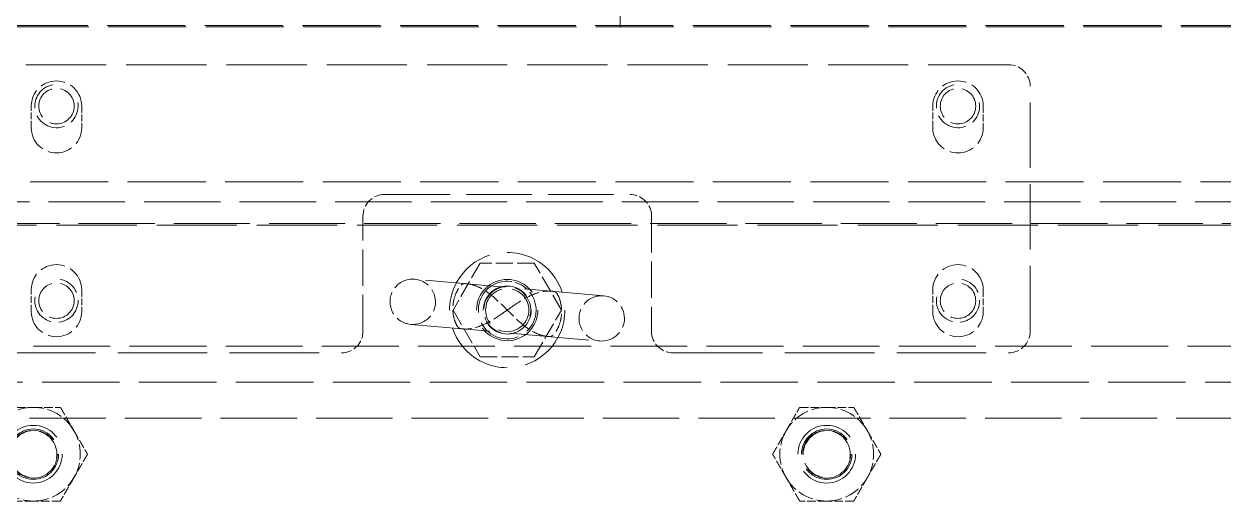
# Model space of a CAD drawing. Header units: millimetres. Extents: x 0 to 5945, y 0 to 4205.
# Drawn here: x 1590.1 to 1756.5, y 2804 to 2870.2 of the extents above; entities that cross this region are included whole.
import ezdxf

# ---------------------------------------------------------------- set-up
doc = ezdxf.new("R2010")
doc.units = ezdxf.units.MM
doc.header["$LTSCALE"] = 5
doc.linetypes.add('DASHED', pattern=[0.2067, 0.1654, -0.0413])
doc.layers.add('가려진 것(ISO)', color=2, linetype='DASHED', lineweight=18)

msp = doc.modelspace()

# ---------------------------------------------------------------- linework, layer by layer
at = {"layer": '가려진 것(ISO)', "ltscale": 13.175996}
msp.add_line((1672.726, 2869.757), (1672.726, 3182.957), dxfattribs=at)
at = {"layer": '가려진 것(ISO)', "ltscale": 13.094662}
msp.add_line((1506.876, 2869.957), (2115.876, 2869.957), dxfattribs=at)
at = {"layer": '가려진 것(ISO)', "ltscale": 13.086061}
for p, q in [((1507.076, 2869.757), (2115.676, 2869.757)), ((2115.676, 2848.257), (1507.076, 2848.257))]:
    msp.add_line(p, q, dxfattribs=at)
at = {"layer": '가려진 것(ISO)', "ltscale": 13.449444}
msp.add_line((1726.576, 2864.507), (1587.576, 2864.507), dxfattribs=at)
at = {"layer": '가려진 것(ISO)', "ltscale": 10.965973}
for p, q in [((1729.576, 2827.507), (1729.576, 2861.507)), ((1640.076, 2846.507), (1674.076, 2846.507))]:
    msp.add_line(p, q, dxfattribs=at)
at = {"layer": '가려진 것(ISO)', "ltscale": 1.142718}
for p, q in [((1591.076, 2855.757), (1591.076, 2858.757)), ((1598.076, 2858.757), (1598.076, 2855.757)), ((1716.076, 2855.757), (1716.076, 2858.757)), ((1723.076, 2858.757), (1723.076, 2855.757)), ((1591.076, 2830.257), (1591.076, 2833.257)), ((1598.076, 2833.257), (1598.076, 2830.257)), ((1716.076, 2830.257), (1716.076, 2833.257)), ((1723.076, 2833.257), (1723.076, 2830.257))]:
    msp.add_line(p, q, dxfattribs=at)
at = {"layer": '가려진 것(ISO)', "ltscale": 12.820513}
for p, q in [((1789.576, 2845.457), (1524.576, 2845.457)), ((1524.576, 2815.457), (1789.576, 2815.457))]:
    msp.add_line(p, q, dxfattribs=at)
at = {"layer": '가려진 것(ISO)', "ltscale": 6.094929}
for p, q in [((1637.076, 2827.507), (1637.076, 2843.507)), ((1677.076, 2843.507), (1677.076, 2827.507))]:
    msp.add_line(p, q, dxfattribs=at)
at = {"layer": '가려진 것(ISO)', "ltscale": 12.782319}
msp.add_line((1531.576, 2842.457), (1782.576, 2842.457), dxfattribs=at)
at = {"layer": '가려진 것(ISO)', "ltscale": 13.432368}
msp.add_line((1539.076, 2842.257), (1775.076, 2842.257), dxfattribs=at)
at = {"layer": '가려진 것(ISO)', "ltscale": 2.859061}
for p, q in [((1653.324, 2836.957), (1649.571, 2830.457)), ((1660.829, 2836.957), (1653.324, 2836.957)), ((1664.582, 2830.457), (1660.829, 2836.957)), ((1649.571, 2830.457), (1653.324, 2823.957)), ((1660.829, 2823.957), (1664.582, 2830.457)), ((1653.324, 2823.957), (1660.829, 2823.957))]:
    msp.add_line(p, q, dxfattribs=at)
at = {"layer": '가려진 것(ISO)', "ltscale": 13.324285}
for p, q in [((1670.452, 2832.443), (1644.253, 2834.747)), ((1643.701, 2828.472), (1669.9, 2826.167))]:
    msp.add_line(p, q, dxfattribs=at)
at = {"layer": '가려진 것(ISO)', "ltscale": 12.901145}
msp.add_line((1551.376, 2825.457), (2071.376, 2825.457), dxfattribs=at)
at = {"layer": '가려진 것(ISO)', "ltscale": 14.997581}
for p, q in [((1587.576, 2824.507), (1634.076, 2824.507)), ((1680.076, 2824.507), (1726.576, 2824.507))]:
    msp.add_line(p, q, dxfattribs=at)
at = {"layer": '가려진 것(ISO)', "ltscale": 13.001935}
msp.add_line((1764.576, 2820.457), (1549.576, 2820.457), dxfattribs=at)
at = {"layer": '가려진 것(ISO)', "ltscale": 5.88435}
for centre, radius in [((1594.576, 2858.757), 2.458), ((1719.576, 2858.757), 2.458), ((1594.576, 2831.757), 2.459), ((1719.576, 2831.757), 2.459)]:
    msp.add_circle(centre, radius, dxfattribs=at)
at = {"layer": '가려진 것(ISO)', "ltscale": 12.159042}
for centre, radius in [((1657.076, 2830.457), 8), ((1591.376, 2810.457), 4), ((1701.376, 2810.457), 4)]:
    msp.add_circle(centre, radius, dxfattribs=at)
at = {"layer": '가려진 것(ISO)', "ltscale": 12.918983}
msp.add_circle((1657.076, 2830.457), 4.25, dxfattribs=at)
at = {"layer": '가려진 것(ISO)', "ltscale": 10.102645}
for centre in [(1657.076, 2830.457), (1591.376, 2810.457), (1701.376, 2810.457)]:
    msp.add_circle(centre, 3.324, dxfattribs=at)
at = {"layer": '가려진 것(ISO)', "ltscale": 7.180437}
msp.add_circle((1657.076, 2830.457), 3, dxfattribs=at)
at = {"layer": '가려진 것(ISO)', "ltscale": 12.159293}
for centre in [(1591.376, 2810.457), (1701.376, 2810.457)]:
    msp.add_circle(centre, 4, dxfattribs=at)
at = {"layer": '가려진 것(ISO)', "ltscale": 10.639162}
for centre in [(1591.376, 2810.457), (1701.376, 2810.457)]:
    msp.add_circle(centre, 3.5, dxfattribs=at)
at = {"layer": '가려진 것(ISO)', "ltscale": 1.795034}
for centre, start, end in [((1726.576, 2861.507), 0, 90), ((1640.076, 2843.507), 90, 180), ((1674.076, 2843.507), 0, 90), ((1634.076, 2827.507), 270, 0), ((1680.076, 2827.507), 180, 270), ((1726.576, 2827.507), 270, 0)]:
    msp.add_arc(centre, 3, start, end, dxfattribs=at)
at = {"layer": '가려진 것(ISO)', "ltscale": 4.188547}
for centre, start, end in [((1594.576, 2858.757), 0, 180), ((1719.576, 2858.757), 0, 180), ((1594.576, 2855.757), 180, 0), ((1719.576, 2855.757), 180, 0), ((1594.576, 2833.257), 0, 180), ((1719.576, 2833.257), 0, 180), ((1594.576, 2830.257), 180, 0), ((1719.576, 2830.257), 180, 0)]:
    msp.add_arc(centre, 3.5, start, end, dxfattribs=at)
at = {"layer": '가려진 것(ISO)', "ltscale": 5.385303}
for centre, start, end in [((1594.576, 2858.757), 100, 10), ((1719.576, 2858.757), 100, 10), ((1594.576, 2831.757), 170, 80), ((1719.576, 2831.757), 170, 80)]:
    msp.add_arc(centre, 3, start, end, dxfattribs=at)
at = {"layer": '가려진 것(ISO)', "ltscale": 3.769682}
for centre, start, end in [((1643.977, 2831.609), 84.97248, 264.97248), ((1643.977, 2831.609), 264.97248, 84.97248), ((1670.176, 2829.305), 84.97248, 264.97248), ((1670.176, 2829.305), 264.97248, 84.97248)]:
    msp.add_arc(centre, 3.15, start, end, dxfattribs=at)
at = {"layer": '가려진 것(ISO)', "ltscale": 7.180437}
msp.add_arc((1657.076, 2830.457), 4, 100, 10, dxfattribs=at)
at = {"layer": '가려진 것(ISO)', "ltscale": 5.844857}
for centre, start, end in [((1657.076, 2830.457), 344.97248, 254.97248), ((1591.376, 2810.457), 350, 260), ((1701.376, 2810.457), 350, 260)]:
    msp.add_arc(centre, 3.256, start, end, dxfattribs=at)
at = {"layer": '가려진 것(ISO)', "ltscale": 2.393412}
msp.add_arc((1657.076, 2830.457), 4, 10, 100, dxfattribs=at)
at = {"layer": '가려진 것(ISO)', "ltscale": 2.592872}
for centre, start, end in [((1591.376, 2810.457), 90, 150), ((1591.376, 2810.457), 30, 90), ((1701.376, 2810.457), 90, 150), ((1701.376, 2810.457), 30, 90), ((1591.376, 2810.457), 330, 30), ((1701.376, 2810.457), 150, 210), ((1701.376, 2810.457), 330, 30), ((1591.376, 2810.457), 210, 270), ((1591.376, 2810.457), 270, 330), ((1701.376, 2810.457), 210, 270), ((1701.376, 2810.457), 270, 330)]:
    msp.add_arc(centre, 6.5, start, end, dxfattribs=at)
at = {"layer": '가려진 것(ISO)', "ltscale": 3.064982}
for points in [[(1650.3, 2828.028), (1650.192, 2828.148), (1650.07, 2828.336), (1649.838, 2828.836), (1649.73, 2829.147), (1649.576, 2829.858), (1649.532, 2830.254), (1649.537, 2831.066), (1649.584, 2831.475), (1649.762, 2832.256), (1649.891, 2832.62), (1650.167, 2833.203), (1650.306, 2833.432), (1650.581, 2833.804), (1650.715, 2833.943), (1650.828, 2834.032)], [(1663.853, 2832.886), (1663.961, 2832.766), (1664.083, 2832.578), (1664.315, 2832.078), (1664.423, 2831.767), (1664.577, 2831.056), (1664.621, 2830.66), (1664.616, 2829.848), (1664.569, 2829.439), (1664.391, 2828.658), (1664.262, 2828.294), (1663.986, 2827.711), (1663.847, 2827.482), (1663.572, 2827.11), (1663.438, 2826.971), (1663.325, 2826.882)]]:
    msp.add_open_spline(points, degree=3, knots=[0, 0, 0, 0, 0.11524327, 0.11524327, 0.2347319, 0.2347319, 0.35783833, 0.35783833, 0.48024844, 0.48024844, 0.60293638, 0.60293638, 0.7050621, 0.7050621, 0.80764322, 0.80764322, 0.80764322, 0.80764322], dxfattribs=at)
at = {"layer": '가려진 것(ISO)', "ltscale": 0.369371}
for points, knots in [([(1650.828, 2834.032), (1650.871, 2834.066), (1650.934, 2834.09), (1651.09, 2834.121), (1651.184, 2834.126), (1651.343, 2834.122), (1651.399, 2834.118), (1651.457, 2834.114)], [0, 0, 0, 0, 0.038736091, 0.038736091, 0.077421249, 0.077421249, 0.097107556, 0.097107556, 0.097107556, 0.097107556]), ([(1663.248, 2833.076), (1663.26, 2833.075), (1663.272, 2833.074), (1663.401, 2833.061), (1663.506, 2833.044), (1663.656, 2833.003), (1663.709, 2832.983), (1663.795, 2832.938), (1663.828, 2832.913), (1663.853, 2832.886)], [0.211772144, 0.211772144, 0.211772144, 0.211772144, 0.215808284, 0.215808284, 0.255516782, 0.255516782, 0.282393749, 0.282393749, 0.308210379, 0.308210379, 0.308210379, 0.308210379]), ([(1650.905, 2827.838), (1650.893, 2827.839), (1650.881, 2827.84), (1650.752, 2827.853), (1650.647, 2827.87), (1650.497, 2827.911), (1650.444, 2827.931), (1650.358, 2827.976), (1650.325, 2828.001), (1650.3, 2828.028)], [0.211772144, 0.211772144, 0.211772144, 0.211772144, 0.215808284, 0.215808284, 0.255516782, 0.255516782, 0.282393749, 0.282393749, 0.308210379, 0.308210379, 0.308210379, 0.308210379]), ([(1663.325, 2826.882), (1663.282, 2826.848), (1663.219, 2826.824), (1663.063, 2826.793), (1662.969, 2826.788), (1662.81, 2826.792), (1662.754, 2826.796), (1662.696, 2826.801)], [0, 0, 0, 0, 0.038736091, 0.038736091, 0.077421249, 0.077421249, 0.097107556, 0.097107556, 0.097107556, 0.097107556])]:
    msp.add_open_spline(points, degree=3, knots=knots, dxfattribs=at)
at = {"layer": '가려진 것(ISO)', "ltscale": 2.717534}
for points, knots in [([(1651.457, 2834.114), (1651.462, 2834.113), (1651.467, 2834.113), (1651.893, 2834.075), (1652.346, 2833.963), (1653.226, 2833.614), (1653.654, 2833.378), (1654.55, 2832.792), (1655.086, 2832.359), (1656.119, 2831.419), (1656.619, 2830.916), (1657.076, 2830.457)], [1.68664542, 1.68664542, 1.68664542, 1.68664542, 1.68824094, 1.68824094, 1.82998277, 1.82998277, 1.9717246, 1.9717246, 2.16602363, 2.16602363, 2.36032266, 2.36032266, 2.36032266, 2.36032266]), ([(1657.076, 2830.457), (1657.607, 2830.829), (1658.187, 2831.238), (1659.369, 2831.982), (1659.972, 2832.315), (1660.957, 2832.736), (1661.419, 2832.893), (1662.346, 2833.083), (1662.812, 2833.115), (1663.238, 2833.077), (1663.243, 2833.077), (1663.248, 2833.076)], [0, 0, 0, 0, 0.19429903, 0.19429903, 0.38859806, 0.38859806, 0.53033989, 0.53033989, 0.67208172, 0.67208172, 0.67367724, 0.67367724, 0.67367724, 0.67367724]), ([(1657.076, 2830.457), (1656.546, 2830.085), (1655.966, 2829.676), (1654.784, 2828.932), (1654.181, 2828.599), (1653.196, 2828.178), (1652.734, 2828.021), (1651.807, 2827.831), (1651.341, 2827.799), (1650.914, 2827.837), (1650.91, 2827.837), (1650.905, 2827.838)], [0, 0, 0, 0, 0.19429903, 0.19429903, 0.38859806, 0.38859806, 0.53033989, 0.53033989, 0.67208172, 0.67208172, 0.67367724, 0.67367724, 0.67367724, 0.67367724]), ([(1662.696, 2826.801), (1662.691, 2826.801), (1662.686, 2826.801), (1662.26, 2826.839), (1661.807, 2826.951), (1660.927, 2827.3), (1660.499, 2827.536), (1659.603, 2828.122), (1659.067, 2828.555), (1658.033, 2829.495), (1657.533, 2829.998), (1657.076, 2830.457)], [1.68664542, 1.68664542, 1.68664542, 1.68664542, 1.68824094, 1.68824094, 1.82998277, 1.82998277, 1.9717246, 1.9717246, 2.16602363, 2.16602363, 2.36032266, 2.36032266, 2.36032266, 2.36032266])]:
    msp.add_open_spline(points, degree=3, knots=knots, dxfattribs=at)
at = {"layer": '가려진 것(ISO)', "ltscale": 1.451393}
for points in [[(1587.624, 2816.957), (1589.635, 2816.957), (1591.376, 2816.957)], [(1591.376, 2816.957), (1593.118, 2816.957), (1595.129, 2816.957)], [(1595.129, 2816.957), (1596.135, 2815.215), (1597.006, 2813.707)], [(1695.747, 2813.707), (1696.618, 2815.215), (1697.624, 2816.957)], [(1697.624, 2816.957), (1699.635, 2816.957), (1701.376, 2816.957)], [(1701.376, 2816.957), (1703.118, 2816.957), (1705.129, 2816.957)], [(1705.129, 2816.957), (1706.135, 2815.215), (1707.006, 2813.707)], [(1597.006, 2813.707), (1597.876, 2812.199), (1598.882, 2810.457)], [(1693.871, 2810.457), (1694.876, 2812.199), (1695.747, 2813.707)], [(1707.006, 2813.707), (1707.876, 2812.199), (1708.882, 2810.457)], [(1598.882, 2810.457), (1597.876, 2808.715), (1597.006, 2807.207)], [(1695.747, 2807.207), (1694.876, 2808.715), (1693.871, 2810.457)], [(1708.882, 2810.457), (1707.876, 2808.715), (1707.006, 2807.207)], [(1597.006, 2807.207), (1596.135, 2805.699), (1595.129, 2803.957)], [(1697.624, 2803.957), (1696.618, 2805.699), (1695.747, 2807.207)], [(1707.006, 2807.207), (1706.135, 2805.699), (1705.129, 2803.957)], [(1591.376, 2803.957), (1589.635, 2803.957), (1587.624, 2803.957)], [(1595.129, 2803.957), (1593.118, 2803.957), (1591.376, 2803.957)], [(1701.376, 2803.957), (1699.635, 2803.957), (1697.624, 2803.957)], [(1705.129, 2803.957), (1703.118, 2803.957), (1701.376, 2803.957)]]:
    msp.add_rational_spline(points, [1, 1.0379548493, 1], degree=2, dxfattribs=at)

doc.saveas('drawing.dxf')
